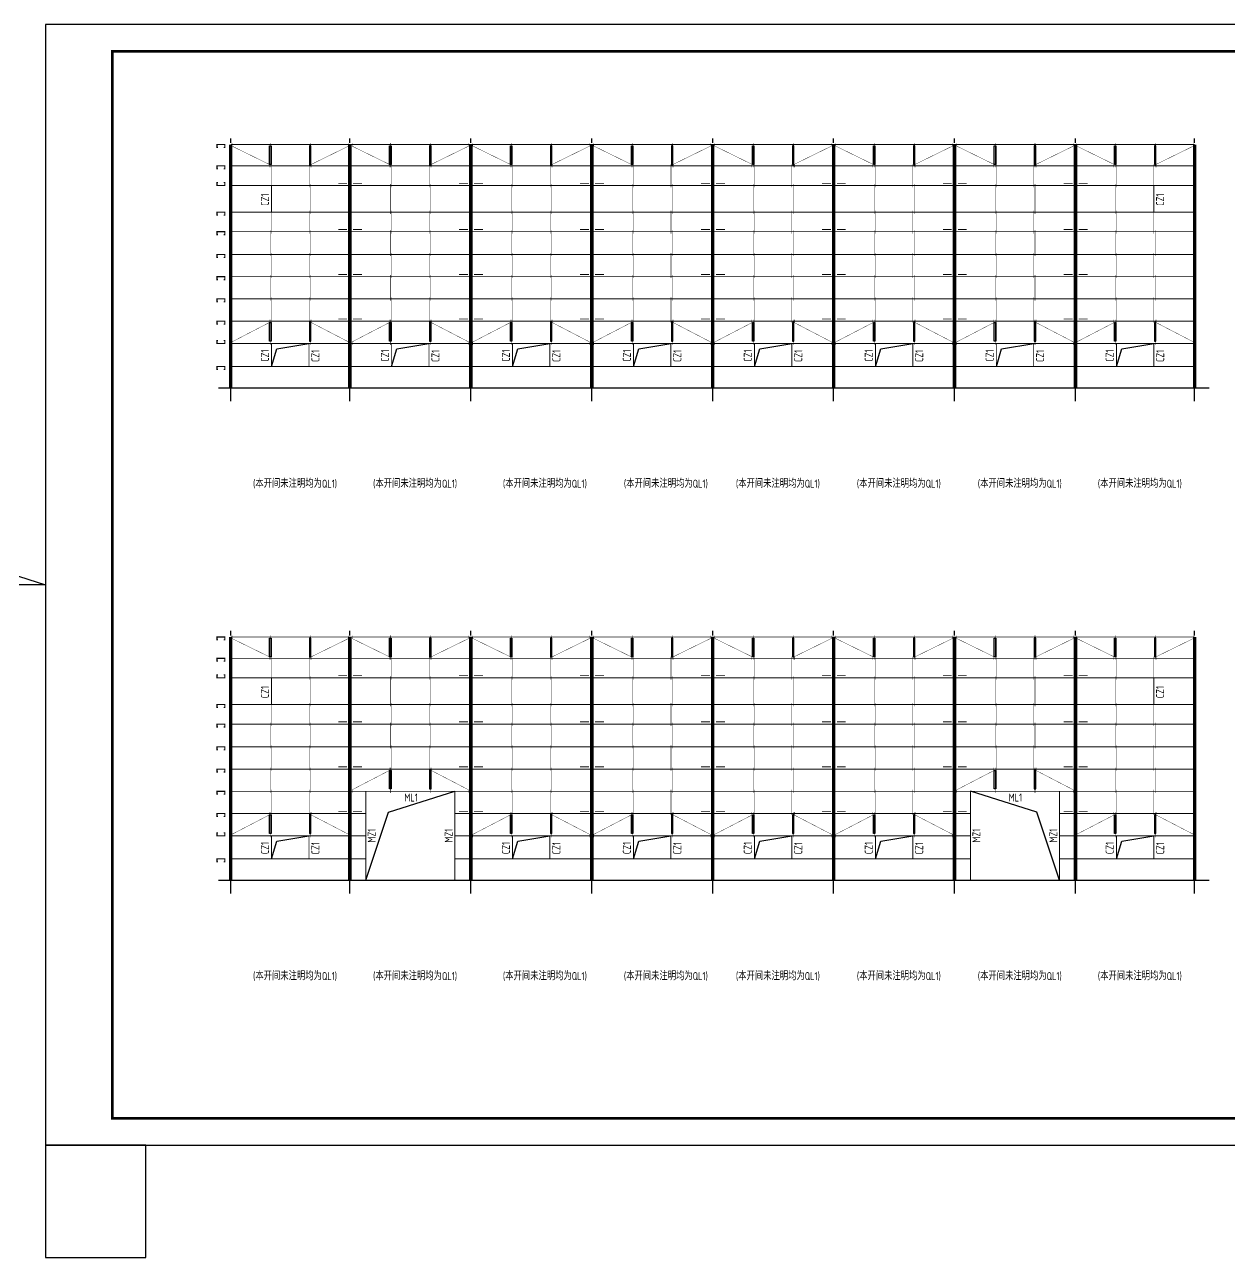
# Model space of a CAD drawing. Extents: x 9834882 to 10005569, y 1691670 to 2510806.
# Drawn here: x 9892948 to 9960684, y 1851295 to 1920607 of the extents above; entities that cross this region are included whole.
import ezdxf

# ---------------------------------------------------------------- set-up
doc = ezdxf.new("R2010")
doc.units = 0
doc.header["$LTSCALE"] = 1000
doc.header["$MEASUREMENT"] = 0
doc.linetypes.add('DOTE', pattern=[2.42, 2, -0.2, 0.02, -0.2])
doc.layers.get('0').update_dxf_attribs({"linetype": 'CONTINUOUS'})
for name, color, linetype in [('621', 2, 'CONTINUOUS'), ('DOTE', 8, 'DOTE'), ('PUB_TITLE', 4, 'CONTINUOUS'), ('WINDOW', 4, 'CONTINUOUS'), ('屋面隅撑', 6, 'CONTINUOUS'), ('柱', 2, 'CONTINUOUS'), ('标注文字', 3, 'CONTINUOUS'), ('梁', 4, 'CONTINUOUS'), ('檩条拉条', 1, 'CONTINUOUS'), ('洞口边线', 6, 'CONTINUOUS')]:
    doc.layers.add(name, color=color, linetype=linetype)
doc.styles.add('TSSD_REIN', font='atssdeng.shx', dxfattribs={"width": 0.7, "bigfont": 'atssdchn.shx'})

msp = doc.modelspace()

# ---------------------------------------------------------------- linework, layer by layer
for p, q in [((9903854.5, 1900184.7), (9959557.4, 1900184.7)), ((9903854.5, 1872498.3), (9959557.4, 1872498.3))]:
    msp.add_line(p, q)
at = {"layer": '621', "color": 6, "const_width": 61.9}
for points in [[(9903815.4, 1913699.6), (9903760.3, 1913699.6), (9903760.3, 1913864.7), (9904200.8, 1913864.7), (9904200.8, 1913699.6), (9904145.7, 1913699.6)], [(9903815.3, 1912499.6), (9903760.3, 1912499.6), (9903760.3, 1912664.8), (9904200.7, 1912664.8), (9904200.7, 1912499.6), (9904145.7, 1912499.6)], [(9903815.3, 1911729.9), (9903760.3, 1911729.9), (9903760.3, 1911564.8), (9904200.7, 1911564.8), (9904200.7, 1911729.9), (9904145.7, 1911729.9)], [(9903815.3, 1909899.6), (9903760.3, 1909899.6), (9903760.3, 1910064.8), (9904200.7, 1910064.8), (9904200.7, 1909899.6), (9904145.7, 1909899.6)], [(9903815.3, 1908799.6), (9903760.3, 1908799.6), (9903760.3, 1908964.7), (9904200.7, 1908964.7), (9904200.7, 1908799.6), (9904145.7, 1908799.6)], [(9903815.3, 1907519.6), (9903760.3, 1907519.6), (9903760.3, 1907684.8), (9904200.7, 1907684.8), (9904200.7, 1907519.6), (9904145.7, 1907519.6)], [(9903815.3, 1906269.6), (9903760.3, 1906269.6), (9903760.3, 1906434.8), (9904200.7, 1906434.8), (9904200.7, 1906269.6), (9904145.7, 1906269.6)], [(9903815.3, 1905019.6), (9903760.3, 1905019.6), (9903760.3, 1905184.8), (9904200.7, 1905184.8), (9904200.7, 1905019.6), (9904145.7, 1905019.6)], [(9903815.3, 1903769.6), (9903760.3, 1903769.6), (9903760.3, 1903934.7), (9904200.7, 1903934.7), (9904200.7, 1903769.6), (9904145.7, 1903769.6)], [(9903815.3, 1902849.9), (9903760.3, 1902849.9), (9903760.3, 1902684.7), (9904200.7, 1902684.7), (9904200.7, 1902849.9), (9904145.7, 1902849.9)], [(9903815.3, 1901219.6), (9903760.3, 1901219.6), (9903760.3, 1901384.7), (9904200.7, 1901384.7), (9904200.7, 1901219.6), (9904145.7, 1901219.6)], [(9903815.4, 1886013.1), (9903760.3, 1886013.1), (9903760.3, 1886178.3), (9904200.8, 1886178.3), (9904200.8, 1886013.1), (9904145.7, 1886013.1)], [(9903815.3, 1884813.1), (9903760.3, 1884813.1), (9903760.3, 1884978.3), (9904200.7, 1884978.3), (9904200.7, 1884813.1), (9904145.7, 1884813.1)], [(9903815.3, 1884043.4), (9903760.3, 1884043.4), (9903760.3, 1883878.3), (9904200.7, 1883878.3), (9904200.7, 1884043.4), (9904145.7, 1884043.4)], [(9903815.3, 1882213.1), (9903760.3, 1882213.1), (9903760.3, 1882378.3), (9904200.7, 1882378.3), (9904200.7, 1882213.1), (9904145.7, 1882213.1)], [(9903815.3, 1881113.1), (9903760.3, 1881113.1), (9903760.3, 1881278.3), (9904200.7, 1881278.3), (9904200.7, 1881113.1), (9904145.7, 1881113.1)], [(9903815.3, 1879833.1), (9903760.3, 1879833.1), (9903760.3, 1879998.3), (9904200.7, 1879998.3), (9904200.7, 1879833.1), (9904145.7, 1879833.1)], [(9903815.3, 1878583.1), (9903760.3, 1878583.1), (9903760.3, 1878748.3), (9904200.7, 1878748.3), (9904200.7, 1878583.1), (9904145.7, 1878583.1)], [(9903815.3, 1877333.1), (9903760.3, 1877333.1), (9903760.3, 1877498.3), (9904200.7, 1877498.3), (9904200.7, 1877333.1), (9904145.7, 1877333.1)], [(9903815.3, 1876083.1), (9903760.3, 1876083.1), (9903760.3, 1876248.3), (9904200.7, 1876248.3), (9904200.7, 1876083.1), (9904145.7, 1876083.1)], [(9903815.3, 1875163.4), (9903760.3, 1875163.4), (9903760.3, 1874998.3), (9904200.7, 1874998.3), (9904200.7, 1875163.4), (9904145.7, 1875163.4)], [(9903815.3, 1873533.1), (9903760.3, 1873533.1), (9903760.3, 1873698.3), (9904200.7, 1873698.3), (9904200.7, 1873533.1), (9904145.7, 1873533.1)]]:
    msp.add_lwpolyline(points, dxfattribs=at)
at = {"layer": 'DOTE'}
for p, q in [((9904533, 1899434.7), (9904533, 1914209)), ((9911233, 1899434.7), (9911233, 1914209)), ((9918033, 1899434.7), (9918033, 1914209)), ((9924833, 1899434.7), (9924833, 1914209)), ((9931633, 1899434.7), (9931633, 1914209)), ((9938433, 1899434.7), (9938433, 1914209)), ((9945233, 1899434.7), (9945233, 1914209)), ((9952033, 1899434.7), (9952033, 1914209)), ((9958733, 1899434.7), (9958733, 1914209)), ((9904533, 1871748.3), (9904533, 1886522.5)), ((9911233, 1871748.3), (9911233, 1886522.5)), ((9918033, 1871748.3), (9918033, 1886522.5)), ((9924833, 1871748.3), (9924833, 1886522.5)), ((9931633, 1871748.3), (9931633, 1886522.5)), ((9938433, 1871748.3), (9938433, 1886522.5)), ((9945233, 1871748.3), (9945233, 1886522.5)), ((9952033, 1871748.3), (9952033, 1886522.5)), ((9958733, 1871748.3), (9958733, 1886522.5))]:
    msp.add_line(p, q, dxfattribs=at)
at = {"layer": 'PUB_TITLE'}
msp.add_lwpolyline([(9894118.7, 1857607.2), (10005568.7, 1857607.2), (10005568.7, 1920607.2), (9894118.7, 1920607.2)], close=True, dxfattribs=at)
at = {"layer": 'PUB_TITLE', "const_width": 150}
msp.add_lwpolyline([(9897868.7, 1859107.2), (10004068.7, 1859107.2), (10004068.7, 1919107.2), (9897868.7, 1919107.2)], close=True, dxfattribs=at)
at = {"layer": 'PUB_TITLE', "color": 6}
msp.add_lwpolyline([(9885565.6, 1891839.9), (9894118.7, 1889107.2), (9834882.1, 1889107.2)], dxfattribs=at)
at = {"layer": 'PUB_TITLE', "color": 1}
msp.add_lwpolyline([(9894118.6, 1851294.8), (9899762.1, 1851294.8), (9899762.1, 1857607.2), (9894118.6, 1857607.2)], close=True, dxfattribs=at)
at = {"layer": 'WINDOW', "color": 5, "const_width": 50}
for points in [[(9906833, 1910064.7), (9906833, 1911564.7)], [(9956433, 1910064.7), (9956433, 1911564.7)], [(9906833, 1882378.3), (9906833, 1883878.3)], [(9956433, 1882378.3), (9956433, 1883878.3)], [(9911233, 1877498.3), (9918033, 1877498.2)], [(9952033, 1877498.3), (9945233, 1877498.2)]]:
    msp.add_lwpolyline(points, dxfattribs=at)
for points in [[(9906833, 1902684.7), (9908933, 1902684.7), (9908933, 1901384.7), (9906833, 1901384.7)], [(9913583, 1902684.7), (9915683, 1902684.7), (9915683, 1901384.7), (9913583, 1901384.7)], [(9920383, 1902684.7), (9922483, 1902684.7), (9922483, 1901384.7), (9920383, 1901384.7)], [(9927183, 1902684.7), (9929283, 1902684.7), (9929283, 1901384.7), (9927183, 1901384.7)], [(9933983, 1902684.7), (9936083, 1902684.7), (9936083, 1901384.7), (9933983, 1901384.7)], [(9940783, 1902684.7), (9942883, 1902684.7), (9942883, 1901384.7), (9940783, 1901384.7)], [(9947583, 1902684.7), (9949683, 1902684.7), (9949683, 1901384.7), (9947583, 1901384.7)], [(9954333, 1902684.7), (9956433, 1902684.7), (9956433, 1901384.7), (9954333, 1901384.7)], [(9912133, 1877498.3), (9917133, 1877498.3), (9917133, 1872498.3), (9912133, 1872498.3)], [(9951133, 1877498.3), (9946133, 1877498.3), (9946133, 1872498.3), (9951133, 1872498.3)], [(9906833, 1874998.3), (9908933, 1874998.3), (9908933, 1873698.3), (9906833, 1873698.3)], [(9920383, 1874998.3), (9922483, 1874998.3), (9922483, 1873698.3), (9920383, 1873698.3)], [(9927183, 1874998.3), (9929283, 1874998.3), (9929283, 1873698.3), (9927183, 1873698.3)], [(9933983, 1874998.3), (9936083, 1874998.3), (9936083, 1873698.3), (9933983, 1873698.3)], [(9940783, 1874998.3), (9942883, 1874998.3), (9942883, 1873698.3), (9940783, 1873698.3)], [(9954333, 1874998.3), (9956433, 1874998.3), (9956433, 1873698.3), (9954333, 1873698.3)]]:
    msp.add_lwpolyline(points, close=True, dxfattribs=at)
at = {"layer": '屋面隅撑', "color": 6, "const_width": 50}
for points in [[(9911076.8, 1911687.4), (9910576.8, 1911687.4)], [(9911917.5, 1911687.4), (9911417.5, 1911687.4)], [(9917876.8, 1911687.4), (9917376.8, 1911687.4)], [(9918717.5, 1911687.4), (9918217.5, 1911687.4)], [(9924676.8, 1911687.4), (9924176.8, 1911687.4)], [(9925517.5, 1911687.4), (9925017.5, 1911687.4)], [(9931476.8, 1911687.4), (9930976.8, 1911687.4)], [(9932317.5, 1911687.4), (9931817.5, 1911687.4)], [(9938276.8, 1911687.4), (9937776.8, 1911687.4)], [(9939117.5, 1911687.4), (9938617.5, 1911687.4)], [(9945076.8, 1911687.3), (9944576.8, 1911687.3)], [(9945917.5, 1911687.3), (9945417.5, 1911687.3)], [(9951876.8, 1911687.3), (9951376.8, 1911687.3)], [(9952717.5, 1911687.3), (9952217.5, 1911687.3)], [(9911076.8, 1909087.4), (9910576.8, 1909087.4)], [(9911917.5, 1909087.4), (9911417.5, 1909087.4)], [(9917876.8, 1909087.4), (9917376.8, 1909087.4)], [(9918717.5, 1909087.4), (9918217.5, 1909087.4)], [(9924676.8, 1909087.4), (9924176.8, 1909087.4)], [(9925517.5, 1909087.4), (9925017.5, 1909087.4)], [(9931476.8, 1909087.4), (9930976.8, 1909087.4)], [(9932317.5, 1909087.4), (9931817.5, 1909087.4)], [(9938276.8, 1909087.4), (9937776.8, 1909087.4)], [(9939117.5, 1909087.4), (9938617.5, 1909087.4)], [(9945076.8, 1909087.3), (9944576.8, 1909087.3)], [(9945917.5, 1909087.3), (9945417.5, 1909087.3)], [(9951876.8, 1909087.3), (9951376.8, 1909087.3)], [(9952717.5, 1909087.3), (9952217.5, 1909087.3)], [(9911076.8, 1906557.4), (9910576.8, 1906557.4)], [(9911917.5, 1906557.4), (9911417.5, 1906557.4)], [(9917876.8, 1906557.4), (9917376.8, 1906557.4)], [(9918717.5, 1906557.4), (9918217.5, 1906557.4)], [(9924676.8, 1906557.4), (9924176.8, 1906557.4)], [(9925517.5, 1906557.4), (9925017.5, 1906557.4)], [(9931476.8, 1906557.4), (9930976.8, 1906557.4)], [(9932317.5, 1906557.4), (9931817.5, 1906557.4)], [(9938276.8, 1906557.4), (9937776.8, 1906557.4)], [(9939117.5, 1906557.4), (9938617.5, 1906557.4)], [(9945076.8, 1906557.3), (9944576.8, 1906557.3)], [(9945917.5, 1906557.3), (9945417.5, 1906557.3)], [(9951876.8, 1906557.3), (9951376.8, 1906557.3)], [(9952717.5, 1906557.3), (9952217.5, 1906557.3)], [(9911076.8, 1904057.4), (9910576.8, 1904057.4)], [(9911917.5, 1904057.4), (9911417.5, 1904057.4)], [(9917876.8, 1904057.4), (9917376.8, 1904057.4)], [(9918717.5, 1904057.4), (9918217.5, 1904057.4)], [(9924676.8, 1904057.4), (9924176.8, 1904057.4)], [(9925517.5, 1904057.4), (9925017.5, 1904057.4)], [(9931476.8, 1904057.4), (9930976.8, 1904057.4)], [(9932317.5, 1904057.4), (9931817.5, 1904057.4)], [(9938276.8, 1904057.4), (9937776.8, 1904057.4)], [(9939117.5, 1904057.4), (9938617.5, 1904057.4)], [(9945076.8, 1904057.3), (9944576.8, 1904057.3)], [(9945917.5, 1904057.3), (9945417.5, 1904057.3)], [(9951876.8, 1904057.3), (9951376.8, 1904057.3)], [(9952717.5, 1904057.3), (9952217.5, 1904057.3)], [(9911076.8, 1884000.9), (9910576.8, 1884000.9)], [(9911917.5, 1884000.9), (9911417.5, 1884000.9)], [(9917876.8, 1884000.9), (9917376.8, 1884000.9)], [(9918717.5, 1884000.9), (9918217.5, 1884000.9)], [(9924676.8, 1884000.9), (9924176.8, 1884000.9)], [(9925517.5, 1884000.9), (9925017.5, 1884000.9)], [(9931476.8, 1884000.9), (9930976.8, 1884000.9)], [(9932317.5, 1884000.9), (9931817.5, 1884000.9)], [(9938276.8, 1884000.9), (9937776.8, 1884000.9)], [(9939117.5, 1884000.9), (9938617.5, 1884000.9)], [(9945076.8, 1884000.8), (9944576.8, 1884000.8)], [(9945917.5, 1884000.8), (9945417.5, 1884000.8)], [(9951876.8, 1884000.8), (9951376.8, 1884000.8)], [(9952717.5, 1884000.8), (9952217.5, 1884000.8)], [(9911076.8, 1881400.9), (9910576.8, 1881400.9)], [(9911917.5, 1881400.9), (9911417.5, 1881400.9)], [(9917876.8, 1881400.9), (9917376.8, 1881400.9)], [(9918717.5, 1881400.9), (9918217.5, 1881400.9)], [(9924676.8, 1881400.9), (9924176.8, 1881400.9)], [(9925517.5, 1881400.9), (9925017.5, 1881400.9)], [(9931476.8, 1881400.9), (9930976.8, 1881400.9)], [(9932317.5, 1881400.9), (9931817.5, 1881400.9)], [(9938276.8, 1881400.9), (9937776.8, 1881400.9)], [(9939117.5, 1881400.9), (9938617.5, 1881400.9)], [(9945076.8, 1881400.8), (9944576.8, 1881400.8)], [(9945917.5, 1881400.8), (9945417.5, 1881400.8)], [(9951876.8, 1881400.8), (9951376.8, 1881400.8)], [(9952717.5, 1881400.8), (9952217.5, 1881400.8)], [(9911076.8, 1878870.9), (9910576.8, 1878870.9)], [(9911917.5, 1878870.9), (9911417.5, 1878870.9)], [(9917876.8, 1878870.9), (9917376.8, 1878870.9)], [(9918717.5, 1878870.9), (9918217.5, 1878870.9)], [(9924676.8, 1878870.9), (9924176.8, 1878870.9)], [(9925517.5, 1878870.9), (9925017.5, 1878870.9)], [(9931476.8, 1878870.9), (9930976.8, 1878870.9)], [(9932317.5, 1878870.9), (9931817.5, 1878870.9)], [(9938276.8, 1878870.9), (9937776.8, 1878870.9)], [(9939117.5, 1878870.9), (9938617.5, 1878870.9)], [(9945076.8, 1878870.8), (9944576.8, 1878870.8)], [(9945917.5, 1878870.8), (9945417.5, 1878870.8)], [(9951876.8, 1878870.8), (9951376.8, 1878870.8)], [(9952717.5, 1878870.8), (9952217.5, 1878870.8)], [(9911076.8, 1876370.9), (9910576.8, 1876370.9)], [(9911917.5, 1876370.9), (9911417.5, 1876370.9)], [(9917876.8, 1876370.9), (9917376.8, 1876370.9)], [(9918717.5, 1876370.9), (9918217.5, 1876370.9)], [(9924676.8, 1876370.9), (9924176.8, 1876370.9)], [(9925517.5, 1876370.9), (9925017.5, 1876370.9)], [(9931476.8, 1876370.9), (9930976.8, 1876370.9)], [(9932317.5, 1876370.9), (9931817.5, 1876370.9)], [(9938276.8, 1876370.9), (9937776.8, 1876370.9)], [(9939117.5, 1876370.9), (9938617.5, 1876370.9)], [(9945076.8, 1876370.8), (9944576.8, 1876370.8)], [(9945917.5, 1876370.8), (9945417.5, 1876370.8)], [(9951876.8, 1876370.8), (9951376.8, 1876370.8)], [(9952717.5, 1876370.8), (9952217.5, 1876370.8)]]:
    msp.add_lwpolyline(points, dxfattribs=at)
at = {"layer": '柱', "color": 2, "const_width": 200}
for points in [[(9904533, 1913864.7), (9904533, 1900184.7)], [(9911233, 1913864.7), (9911233, 1900184.7)], [(9918033, 1913864.7), (9918033, 1900184.7)], [(9924833, 1913864.7), (9924833, 1900184.7)], [(9931633, 1913864.7), (9931633, 1900184.7)], [(9938433, 1913864.7), (9938433, 1900184.7)], [(9945233, 1913864.7), (9945233, 1900184.7)], [(9952033, 1913864.7), (9952033, 1900184.7)], [(9958733, 1913864.7), (9958733, 1900184.7)], [(9904533, 1886178.3), (9904533, 1872498.3)], [(9911233, 1886178.3), (9911233, 1872498.3)], [(9918033, 1886178.3), (9918033, 1872498.3)], [(9924833, 1886178.3), (9924833, 1872498.3)], [(9931633, 1886178.3), (9931633, 1872498.3)], [(9938433, 1886178.3), (9938433, 1872498.3)], [(9945233, 1886178.3), (9945233, 1872498.3)], [(9952033, 1886178.3), (9952033, 1872498.3)], [(9958733, 1886178.3), (9958733, 1872498.3)]]:
    msp.add_lwpolyline(points, dxfattribs=at)
at = {"layer": '梁', "color": 150, "const_width": 50}
for points in [[(9904533, 1913864.7), (9958733, 1913864.7)], [(9904533, 1912664.7), (9958733, 1912664.7)], [(9904533, 1911564.7), (9958733, 1911564.7)], [(9904533, 1910064.7), (9958733, 1910064.7)], [(9904533, 1908964.7), (9958733, 1908964.7)], [(9904533, 1907684.7), (9958733, 1907684.7)], [(9904533, 1906434.7), (9958733, 1906434.7)], [(9904533, 1905184.7), (9958733, 1905184.7)], [(9904533, 1903934.7), (9958733, 1903934.7)], [(9904533, 1902684.7), (9958733, 1902684.7)], [(9904533, 1901384.7), (9958733, 1901384.7)], [(9904533, 1886178.3), (9958733, 1886178.3)], [(9904533, 1884978.3), (9958733, 1884978.3)], [(9904533, 1883878.3), (9958733, 1883878.3)], [(9904533, 1882378.3), (9958733, 1882378.3)], [(9904533, 1881278.3), (9958733, 1881278.3)], [(9904533, 1879998.3), (9958733, 1879998.3)], [(9904533, 1878748.3), (9958733, 1878748.3)], [(9904533, 1877498.3), (9958733, 1877498.3)], [(9904533, 1876248.3), (9912133, 1876248.3)], [(9917133, 1876248.3), (9946133, 1876248.3)], [(9951133, 1876248.3), (9958733, 1876248.3)], [(9904533, 1874998.3), (9912133, 1874998.3)], [(9917133, 1874998.3), (9946133, 1874998.3)], [(9951133, 1874998.3), (9958733, 1874998.3)], [(9904533, 1873698.3), (9912133, 1873698.3)], [(9917133, 1873698.3), (9946133, 1873698.3)], [(9951133, 1873698.3), (9958733, 1873698.3)]]:
    msp.add_lwpolyline(points, dxfattribs=at)
at = {"layer": '檩条拉条', "color": 1, "const_width": 20}
for points in [[(9904605.9, 1913942.7), (9904605.9, 1913777.5), (9906692.1, 1912754.7), (9906692.1, 1912581.3)], [(9906759.3, 1913951.3), (9906759.3, 1912585.8)], [(9909006.7, 1913951.3), (9909006.7, 1912585.8)], [(9911160.1, 1913942.7), (9911160.1, 1913777.5), (9909073.9, 1912754.7), (9909073.9, 1912581.3)], [(9911355.9, 1913942.7), (9911355.9, 1913777.5), (9913442.1, 1912754.7), (9913442.1, 1912581.3)], [(9913509.3, 1913951.3), (9913509.3, 1912585.8)], [(9915756.7, 1913951.3), (9915756.7, 1912585.8)], [(9917910.1, 1913942.7), (9917910.1, 1913777.5), (9915823.9, 1912754.7), (9915823.9, 1912581.3)], [(9918155.9, 1913942.7), (9918155.9, 1913777.5), (9920242.1, 1912754.7), (9920242.1, 1912581.3)], [(9920309.3, 1913951.3), (9920309.3, 1912585.8)], [(9922556.7, 1913951.3), (9922556.7, 1912585.8)], [(9924710.1, 1913942.7), (9924710.1, 1913777.5), (9922623.9, 1912754.7), (9922623.9, 1912581.3)], [(9924955.9, 1913942.7), (9924955.9, 1913777.5), (9927042.1, 1912754.7), (9927042.1, 1912581.3)], [(9927109.3, 1913951.3), (9927109.3, 1912585.8)], [(9929356.7, 1913951.3), (9929356.7, 1912585.8)], [(9931510.1, 1913942.7), (9931510.1, 1913777.5), (9929423.9, 1912754.7), (9929423.9, 1912581.3)], [(9931755.9, 1913942.7), (9931755.9, 1913777.5), (9933842.1, 1912754.7), (9933842.1, 1912581.3)], [(9933909.3, 1913951.3), (9933909.3, 1912585.8)], [(9936156.7, 1913951.3), (9936156.7, 1912585.8)], [(9938310.1, 1913942.7), (9938310.1, 1913777.5), (9936223.9, 1912754.7), (9936223.9, 1912581.3)], [(9938555.9, 1913942.7), (9938555.9, 1913777.5), (9940642.1, 1912754.7), (9940642.1, 1912581.3)], [(9940709.3, 1913951.3), (9940709.3, 1912585.8)], [(9942956.7, 1913951.3), (9942956.7, 1912585.8)], [(9945110.1, 1913942.7), (9945110.1, 1913777.5), (9943023.9, 1912754.7), (9943023.9, 1912581.3)], [(9945355.9, 1913942.7), (9945355.9, 1913777.5), (9947442.1, 1912754.7), (9947442.1, 1912581.3)], [(9947509.3, 1913951.3), (9947509.3, 1912585.8)], [(9949756.7, 1913951.3), (9949756.7, 1912585.8)], [(9951910.1, 1913942.7), (9951910.1, 1913777.5), (9949823.9, 1912754.7), (9949823.9, 1912581.3)], [(9952105.9, 1913942.7), (9952105.9, 1913777.5), (9954192.1, 1912754.7), (9954192.1, 1912581.3)], [(9954259.3, 1913951.3), (9954259.3, 1912585.8)], [(9956506.7, 1913951.3), (9956506.7, 1912585.8)], [(9958660.1, 1913942.7), (9958660.1, 1913777.5), (9956573.9, 1912754.7), (9956573.9, 1912581.3)], [(9906826.5, 1912754.6), (9906826.5, 1911456.2)], [(9908939.5, 1912754.6), (9908939.5, 1911456.2)], [(9913576.5, 1912754.6), (9913576.5, 1911456.2)], [(9915689.5, 1912754.6), (9915689.5, 1911456.2)], [(9920376.5, 1912754.6), (9920376.5, 1911456.2)], [(9922489.5, 1912754.6), (9922489.5, 1911456.2)], [(9927176.5, 1912754.6), (9927176.5, 1911456.2)], [(9929289.5, 1912754.6), (9929289.5, 1911456.2)], [(9933976.5, 1912754.6), (9933976.5, 1911456.2)], [(9936089.5, 1912754.6), (9936089.5, 1911456.2)], [(9940776.5, 1912754.6), (9940776.5, 1911456.2)], [(9942889.5, 1912754.6), (9942889.5, 1911456.2)], [(9947576.5, 1912754.6), (9947576.5, 1911456.2)], [(9949689.5, 1912754.6), (9949689.5, 1911456.2)], [(9954326.5, 1912754.6), (9954326.5, 1911456.2)], [(9956439.5, 1912754.6), (9956439.5, 1911456.2)], [(9909006.7, 1911651.3), (9909006.7, 1909963.2)], [(9913509.3, 1911651.3), (9913509.3, 1909963.2)], [(9915756.7, 1911651.3), (9915756.7, 1909963.2)], [(9920309.3, 1911651.3), (9920309.3, 1909963.2)], [(9922556.7, 1911651.3), (9922556.7, 1909963.2)], [(9927109.3, 1911651.3), (9927109.3, 1909963.2)], [(9929356.7, 1911651.3), (9929356.7, 1909963.2)], [(9933909.3, 1911651.3), (9933909.3, 1909963.2)], [(9936156.7, 1911651.3), (9936156.7, 1909963.2)], [(9940709.3, 1911651.3), (9940709.3, 1909963.2)], [(9942956.7, 1911651.3), (9942956.7, 1909963.2)], [(9947509.3, 1911651.3), (9947509.3, 1909963.2)], [(9949756.7, 1911651.3), (9949756.7, 1909963.2)], [(9954259.3, 1911651.3), (9954259.3, 1909963.2)], [(9906826.5, 1910154.6), (9906826.5, 1908856.2)], [(9908939.5, 1910154.6), (9908939.5, 1908856.2)], [(9913576.5, 1910154.6), (9913576.5, 1908856.2)], [(9915689.5, 1910154.6), (9915689.5, 1908856.2)], [(9920376.5, 1910154.6), (9920376.5, 1908856.2)], [(9922489.5, 1910154.6), (9922489.5, 1908856.2)], [(9927176.5, 1910154.6), (9927176.5, 1908856.2)], [(9929289.5, 1910154.6), (9929289.5, 1908856.2)], [(9933976.5, 1910154.6), (9933976.5, 1908856.2)], [(9936089.5, 1910154.6), (9936089.5, 1908856.2)], [(9940776.5, 1910154.6), (9940776.5, 1908856.2)], [(9942889.5, 1910154.6), (9942889.5, 1908856.2)], [(9947576.5, 1910154.6), (9947576.5, 1908856.2)], [(9949689.5, 1910154.6), (9949689.5, 1908856.2)], [(9954326.5, 1910154.6), (9954326.5, 1908856.2)], [(9956439.5, 1910154.6), (9956439.5, 1908856.2)], [(9906759.3, 1909051.3), (9906759.3, 1907598)], [(9909006.7, 1909051.3), (9909006.7, 1907598)], [(9913509.3, 1909051.3), (9913509.3, 1907598)], [(9915756.7, 1909051.3), (9915756.7, 1907598)], [(9920309.3, 1909051.3), (9920309.3, 1907598)], [(9922556.7, 1909051.3), (9922556.7, 1907598)], [(9927109.3, 1909051.3), (9927109.3, 1907598)], [(9929356.7, 1909051.3), (9929356.7, 1907598)], [(9933909.3, 1909051.3), (9933909.3, 1907598)], [(9936156.7, 1909051.3), (9936156.7, 1907598)], [(9940709.3, 1909051.3), (9940709.3, 1907598)], [(9942956.7, 1909051.3), (9942956.7, 1907598)], [(9947509.3, 1909051.3), (9947509.3, 1907598)], [(9949756.7, 1909051.3), (9949756.7, 1907598)], [(9954259.3, 1909051.3), (9954259.3, 1907598)], [(9956506.7, 1909051.3), (9956506.7, 1907598)], [(9906826.5, 1907774.6), (9906826.5, 1906355.3)], [(9908939.5, 1907774.6), (9908939.5, 1906355.3)], [(9913576.5, 1907774.6), (9913576.5, 1906355.3)], [(9915689.5, 1907774.6), (9915689.5, 1906355.3)], [(9920376.5, 1907774.6), (9920376.5, 1906355.3)], [(9922489.5, 1907774.6), (9922489.5, 1906355.3)], [(9927176.5, 1907774.6), (9927176.5, 1906355.3)], [(9929289.5, 1907774.6), (9929289.5, 1906355.3)], [(9933976.5, 1907774.6), (9933976.5, 1906355.3)], [(9936089.5, 1907774.6), (9936089.5, 1906355.3)], [(9940776.5, 1907774.6), (9940776.5, 1906355.3)], [(9942889.5, 1907774.6), (9942889.5, 1906355.3)], [(9947576.5, 1907774.6), (9947576.5, 1906355.3)], [(9949689.5, 1907774.6), (9949689.5, 1906355.3)], [(9954326.5, 1907774.6), (9954326.5, 1906355.3)], [(9956439.5, 1907774.6), (9956439.5, 1906355.3)], [(9906759.3, 1906521.3), (9906759.3, 1905093.5)], [(9909006.7, 1906521.3), (9909006.7, 1905093.5)], [(9913509.3, 1906521.3), (9913509.3, 1905093.5)], [(9915756.7, 1906521.3), (9915756.7, 1905093.5)], [(9920309.3, 1906521.3), (9920309.3, 1905093.5)], [(9922556.7, 1906521.3), (9922556.7, 1905093.5)], [(9927109.3, 1906521.3), (9927109.3, 1905093.5)], [(9929356.7, 1906521.3), (9929356.7, 1905093.5)], [(9933909.3, 1906521.3), (9933909.3, 1905093.5)], [(9936156.7, 1906521.3), (9936156.7, 1905093.5)], [(9940709.3, 1906521.3), (9940709.3, 1905093.5)], [(9942956.7, 1906521.3), (9942956.7, 1905093.5)], [(9947509.3, 1906521.3), (9947509.3, 1905093.5)], [(9949756.7, 1906521.3), (9949756.7, 1905093.5)], [(9954259.3, 1906521.3), (9954259.3, 1905093.5)], [(9956506.7, 1906521.3), (9956506.7, 1905093.5)], [(9906826.5, 1905270.1), (9906826.5, 1903850.8)], [(9908939.5, 1905270.1), (9908939.5, 1903850.8)], [(9913576.5, 1905270.1), (9913576.5, 1903850.8)], [(9915689.5, 1905270.1), (9915689.5, 1903850.8)], [(9920376.5, 1905270.1), (9920376.5, 1903850.8)], [(9922489.5, 1905270.1), (9922489.5, 1903850.8)], [(9927176.5, 1905270.1), (9927176.5, 1903850.8)], [(9929289.5, 1905270.1), (9929289.5, 1903850.8)], [(9933976.5, 1905270.1), (9933976.5, 1903850.8)], [(9936089.5, 1905270.1), (9936089.5, 1903850.8)], [(9940776.5, 1905270.1), (9940776.5, 1903850.8)], [(9942889.5, 1905270.1), (9942889.5, 1903850.8)], [(9947576.5, 1905270.1), (9947576.5, 1903850.8)], [(9949689.5, 1905270.1), (9949689.5, 1903850.8)], [(9954326.5, 1905270.1), (9954326.5, 1903850.8)], [(9956439.5, 1905270.1), (9956439.5, 1903850.8)], [(9904605.9, 1902603.5), (9904605.9, 1902768.7), (9906692.1, 1903851.1), (9906692.1, 1904024.5)], [(9906759.3, 1904021.3), (9906759.3, 1902593.5)], [(9909006.7, 1904021.3), (9909006.7, 1902593.5)], [(9911160.1, 1902603.5), (9911160.1, 1902768.7), (9909073.9, 1903851.1), (9909073.9, 1904024.5)], [(9911355.9, 1902603.5), (9911355.9, 1902768.7), (9913442.1, 1903851.1), (9913442.1, 1904024.5)], [(9913509.3, 1904021.3), (9913509.3, 1902593.5)], [(9915756.7, 1904021.3), (9915756.7, 1902593.5)], [(9917910.1, 1902603.5), (9917910.1, 1902768.7), (9915823.9, 1903851.1), (9915823.9, 1904024.5)], [(9918155.9, 1902603.5), (9918155.9, 1902768.7), (9920242.1, 1903851.1), (9920242.1, 1904024.5)], [(9920309.3, 1904021.3), (9920309.3, 1902593.5)], [(9922556.7, 1904021.3), (9922556.7, 1902593.5)], [(9924710.1, 1902603.5), (9924710.1, 1902768.7), (9922623.9, 1903851.1), (9922623.9, 1904024.5)], [(9924955.9, 1902603.5), (9924955.9, 1902768.7), (9927042.1, 1903851.1), (9927042.1, 1904024.5)], [(9927109.3, 1904021.3), (9927109.3, 1902593.5)], [(9929356.7, 1904021.3), (9929356.7, 1902593.5)], [(9931510.1, 1902603.5), (9931510.1, 1902768.7), (9929423.9, 1903851.1), (9929423.9, 1904024.5)], [(9931755.9, 1902603.5), (9931755.9, 1902768.7), (9933842.1, 1903851.1), (9933842.1, 1904024.5)], [(9933909.3, 1904021.3), (9933909.3, 1902593.5)], [(9936156.7, 1904021.3), (9936156.7, 1902593.5)], [(9938310.1, 1902603.5), (9938310.1, 1902768.7), (9936223.9, 1903851.1), (9936223.9, 1904024.5)], [(9938555.9, 1902603.5), (9938555.9, 1902768.7), (9940642.1, 1903851.1), (9940642.1, 1904024.5)], [(9940709.3, 1904021.3), (9940709.3, 1902593.5)], [(9942956.7, 1904021.3), (9942956.7, 1902593.5)], [(9945110.1, 1902603.5), (9945110.1, 1902768.7), (9943023.9, 1903851.1), (9943023.9, 1904024.5)], [(9945355.9, 1902603.5), (9945355.9, 1902768.7), (9947442.1, 1903851.1), (9947442.1, 1904024.5)], [(9947509.3, 1904021.3), (9947509.3, 1902593.5)], [(9949756.7, 1904021.3), (9949756.7, 1902593.5)], [(9951910.1, 1902603.5), (9951910.1, 1902768.7), (9949823.9, 1903851.1), (9949823.9, 1904024.5)], [(9952105.9, 1902603.5), (9952105.9, 1902768.7), (9954192.1, 1903851.1), (9954192.1, 1904024.5)], [(9954259.3, 1904021.3), (9954259.3, 1902593.5)], [(9956506.7, 1904021.3), (9956506.7, 1902593.5)], [(9958660.1, 1902603.5), (9958660.1, 1902768.7), (9956573.9, 1903851.1), (9956573.9, 1904024.5)], [(9904605.9, 1886256.2), (9904605.9, 1886091.1), (9906692.1, 1885068.2), (9906692.1, 1884894.8)], [(9906759.3, 1886264.8), (9906759.3, 1884899.3)], [(9909006.7, 1886264.8), (9909006.7, 1884899.3)], [(9911160.1, 1886256.2), (9911160.1, 1886091.1), (9909073.9, 1885068.2), (9909073.9, 1884894.8)], [(9911355.9, 1886256.2), (9911355.9, 1886091.1), (9913442.1, 1885068.2), (9913442.1, 1884894.8)], [(9913509.3, 1886264.8), (9913509.3, 1884899.3)], [(9915756.7, 1886264.8), (9915756.7, 1884899.3)], [(9917910.1, 1886256.2), (9917910.1, 1886091.1), (9915823.9, 1885068.2), (9915823.9, 1884894.8)], [(9918155.9, 1886256.2), (9918155.9, 1886091.1), (9920242.1, 1885068.2), (9920242.1, 1884894.8)], [(9920309.3, 1886264.8), (9920309.3, 1884899.3)], [(9922556.7, 1886264.8), (9922556.7, 1884899.3)], [(9924710.1, 1886256.2), (9924710.1, 1886091.1), (9922623.9, 1885068.2), (9922623.9, 1884894.8)], [(9924955.9, 1886256.2), (9924955.9, 1886091.1), (9927042.1, 1885068.2), (9927042.1, 1884894.8)], [(9927109.3, 1886264.8), (9927109.3, 1884899.3)], [(9929356.7, 1886264.8), (9929356.7, 1884899.3)], [(9931510.1, 1886256.2), (9931510.1, 1886091.1), (9929423.9, 1885068.2), (9929423.9, 1884894.8)], [(9931755.9, 1886256.2), (9931755.9, 1886091.1), (9933842.1, 1885068.2), (9933842.1, 1884894.8)], [(9933909.3, 1886264.8), (9933909.3, 1884899.3)], [(9936156.7, 1886264.8), (9936156.7, 1884899.3)], [(9938310.1, 1886256.2), (9938310.1, 1886091.1), (9936223.9, 1885068.2), (9936223.9, 1884894.8)], [(9938555.9, 1886256.2), (9938555.9, 1886091.1), (9940642.1, 1885068.2), (9940642.1, 1884894.8)], [(9940709.3, 1886264.8), (9940709.3, 1884899.3)], [(9942956.7, 1886264.8), (9942956.7, 1884899.3)], [(9945110.1, 1886256.2), (9945110.1, 1886091.1), (9943023.9, 1885068.2), (9943023.9, 1884894.8)], [(9945355.9, 1886256.2), (9945355.9, 1886091.1), (9947442.1, 1885068.2), (9947442.1, 1884894.8)], [(9947509.3, 1886264.8), (9947509.3, 1884899.3)], [(9949756.7, 1886264.8), (9949756.7, 1884899.3)], [(9951910.1, 1886256.2), (9951910.1, 1886091.1), (9949823.9, 1885068.2), (9949823.9, 1884894.8)], [(9952105.9, 1886256.2), (9952105.9, 1886091.1), (9954192.1, 1885068.2), (9954192.1, 1884894.8)], [(9954259.3, 1886264.8), (9954259.3, 1884899.3)], [(9956506.7, 1886264.8), (9956506.7, 1884899.3)], [(9958660.1, 1886256.2), (9958660.1, 1886091.1), (9956573.9, 1885068.2), (9956573.9, 1884894.8)], [(9906826.5, 1885068.1), (9906826.5, 1883769.7)], [(9908939.5, 1885068.1), (9908939.5, 1883769.7)], [(9913576.5, 1885068.1), (9913576.5, 1883769.7)], [(9915689.5, 1885068.1), (9915689.5, 1883769.7)], [(9920376.5, 1885068.1), (9920376.5, 1883769.7)], [(9922489.5, 1885068.1), (9922489.5, 1883769.7)], [(9927176.5, 1885068.1), (9927176.5, 1883769.7)], [(9929289.5, 1885068.1), (9929289.5, 1883769.7)], [(9933976.5, 1885068.1), (9933976.5, 1883769.7)], [(9936089.5, 1885068.1), (9936089.5, 1883769.7)], [(9940776.5, 1885068.1), (9940776.5, 1883769.7)], [(9942889.5, 1885068.1), (9942889.5, 1883769.7)], [(9947576.5, 1885068.1), (9947576.5, 1883769.7)], [(9949689.5, 1885068.1), (9949689.5, 1883769.7)], [(9954326.5, 1885068.1), (9954326.5, 1883769.7)], [(9956439.5, 1885068.1), (9956439.5, 1883769.7)], [(9909006.7, 1883964.8), (9909006.7, 1882276.7)], [(9913509.3, 1883964.8), (9913509.3, 1882276.7)], [(9915756.7, 1883964.8), (9915756.7, 1882276.7)], [(9920309.3, 1883964.8), (9920309.3, 1882276.7)], [(9922556.7, 1883964.8), (9922556.7, 1882276.7)], [(9927109.3, 1883964.8), (9927109.3, 1882276.7)], [(9929356.7, 1883964.8), (9929356.7, 1882276.7)], [(9933909.3, 1883964.8), (9933909.3, 1882276.7)], [(9936156.7, 1883964.8), (9936156.7, 1882276.7)], [(9940709.3, 1883964.8), (9940709.3, 1882276.7)], [(9942956.7, 1883964.8), (9942956.7, 1882276.7)], [(9947509.3, 1883964.8), (9947509.3, 1882276.7)], [(9949756.7, 1883964.8), (9949756.7, 1882276.7)], [(9954259.3, 1883964.8), (9954259.3, 1882276.7)], [(9906826.5, 1882468.1), (9906826.5, 1881169.7)], [(9908939.5, 1882468.1), (9908939.5, 1881169.7)], [(9913576.5, 1882468.1), (9913576.5, 1881169.7)], [(9915689.5, 1882468.1), (9915689.5, 1881169.7)], [(9920376.5, 1882468.1), (9920376.5, 1881169.7)], [(9922489.5, 1882468.1), (9922489.5, 1881169.7)], [(9927176.5, 1882468.1), (9927176.5, 1881169.7)], [(9929289.5, 1882468.1), (9929289.5, 1881169.7)], [(9933976.5, 1882468.1), (9933976.5, 1881169.7)], [(9936089.5, 1882468.1), (9936089.5, 1881169.7)], [(9940776.5, 1882468.1), (9940776.5, 1881169.7)], [(9942889.5, 1882468.1), (9942889.5, 1881169.7)], [(9947576.5, 1882468.1), (9947576.5, 1881169.7)], [(9949689.5, 1882468.1), (9949689.5, 1881169.7)], [(9954326.5, 1882468.1), (9954326.5, 1881169.7)], [(9956439.5, 1882468.1), (9956439.5, 1881169.7)], [(9906759.3, 1881364.8), (9906759.3, 1879911.6)], [(9909006.7, 1881364.8), (9909006.7, 1879911.6)], [(9913509.3, 1881364.8), (9913509.3, 1879911.6)], [(9915756.7, 1881364.8), (9915756.7, 1879911.6)], [(9920309.3, 1881364.8), (9920309.3, 1879911.6)], [(9922556.7, 1881364.8), (9922556.7, 1879911.6)], [(9927109.3, 1881364.8), (9927109.3, 1879911.6)], [(9929356.7, 1881364.8), (9929356.7, 1879911.6)], [(9933909.3, 1881364.8), (9933909.3, 1879911.6)], [(9936156.7, 1881364.8), (9936156.7, 1879911.6)], [(9940709.3, 1881364.8), (9940709.3, 1879911.6)], [(9942956.7, 1881364.8), (9942956.7, 1879911.6)], [(9947509.3, 1881364.8), (9947509.3, 1879911.6)], [(9949756.7, 1881364.8), (9949756.7, 1879911.6)], [(9954259.3, 1881364.8), (9954259.3, 1879911.6)], [(9956506.7, 1881364.8), (9956506.7, 1879911.6)], [(9906826.5, 1880088.1), (9906826.5, 1878668.8)], [(9908939.5, 1880088.1), (9908939.5, 1878668.8)], [(9913576.5, 1880088.1), (9913576.5, 1878668.8)], [(9915689.5, 1880088.1), (9915689.5, 1878668.8)], [(9920376.5, 1880088.1), (9920376.5, 1878668.8)], [(9922489.5, 1880088.1), (9922489.5, 1878668.8)], [(9927176.5, 1880088.1), (9927176.5, 1878668.8)], [(9929289.5, 1880088.1), (9929289.5, 1878668.8)], [(9933976.5, 1880088.1), (9933976.5, 1878668.8)], [(9936089.5, 1880088.1), (9936089.5, 1878668.8)], [(9940776.5, 1880088.1), (9940776.5, 1878668.8)], [(9942889.5, 1880088.1), (9942889.5, 1878668.8)], [(9947576.5, 1880088.1), (9947576.5, 1878668.8)], [(9949689.5, 1880088.1), (9949689.5, 1878668.8)], [(9954326.5, 1880088.1), (9954326.5, 1878668.8)], [(9956439.5, 1880088.1), (9956439.5, 1878668.8)], [(9906759.3, 1878834.8), (9906759.3, 1877407)], [(9909006.7, 1878834.8), (9909006.7, 1877407)], [(9911355.9, 1877417.1), (9911355.9, 1877582.2), (9913442.1, 1878664.7), (9913442.1, 1878838)], [(9913509.3, 1878834.8), (9913509.3, 1877407)], [(9915756.7, 1878834.8), (9915756.7, 1877407)], [(9917910.1, 1877417.1), (9917910.1, 1877582.2), (9915823.9, 1878664.7), (9915823.9, 1878838)], [(9920309.3, 1878834.8), (9920309.3, 1877407)], [(9922556.7, 1878834.8), (9922556.7, 1877407)], [(9927109.3, 1878834.8), (9927109.3, 1877407)], [(9929356.7, 1878834.8), (9929356.7, 1877407)], [(9933909.3, 1878834.8), (9933909.3, 1877407)], [(9936156.7, 1878834.8), (9936156.7, 1877407)], [(9940709.3, 1878834.8), (9940709.3, 1877407)], [(9942956.7, 1878834.8), (9942956.7, 1877407)], [(9945355.9, 1877417.1), (9945355.9, 1877582.2), (9947442.1, 1878664.7), (9947442.1, 1878838)], [(9947509.3, 1878834.8), (9947509.3, 1877407)], [(9949756.7, 1878834.8), (9949756.7, 1877407)], [(9951910.1, 1877417.1), (9951910.1, 1877582.2), (9949823.9, 1878664.7), (9949823.9, 1878838)], [(9954259.3, 1878834.8), (9954259.3, 1877407)], [(9956506.7, 1878834.8), (9956506.7, 1877407)], [(9906826.5, 1877583.6), (9906826.5, 1876164.3)], [(9908939.5, 1877583.6), (9908939.5, 1876164.3)], [(9920376.5, 1877583.6), (9920376.5, 1876164.3)], [(9922489.5, 1877583.6), (9922489.5, 1876164.3)], [(9927176.5, 1877583.6), (9927176.5, 1876164.3)], [(9929289.5, 1877583.6), (9929289.5, 1876164.3)], [(9933976.5, 1877583.6), (9933976.5, 1876164.3)], [(9936089.5, 1877583.6), (9936089.5, 1876164.3)], [(9940776.5, 1877583.6), (9940776.5, 1876164.3)], [(9942889.5, 1877583.6), (9942889.5, 1876164.3)], [(9954326.5, 1877583.6), (9954326.5, 1876164.3)], [(9956439.5, 1877583.6), (9956439.5, 1876164.3)], [(9904605.9, 1874917.1), (9904605.9, 1875082.2), (9906692.1, 1876164.7), (9906692.1, 1876338)], [(9906759.3, 1876334.8), (9906759.3, 1874907)], [(9909006.7, 1876334.8), (9909006.7, 1874907)], [(9911160.1, 1874917.1), (9911160.1, 1875082.2), (9909073.9, 1876164.7), (9909073.9, 1876338)], [(9918155.9, 1874917.1), (9918155.9, 1875082.2), (9920242.1, 1876164.7), (9920242.1, 1876338)], [(9920309.3, 1876334.8), (9920309.3, 1874907)], [(9922556.7, 1876334.8), (9922556.7, 1874907)], [(9924710.1, 1874917.1), (9924710.1, 1875082.2), (9922623.9, 1876164.7), (9922623.9, 1876338)], [(9924955.9, 1874917.1), (9924955.9, 1875082.2), (9927042.1, 1876164.7), (9927042.1, 1876338)], [(9927109.3, 1876334.8), (9927109.3, 1874907)], [(9929356.7, 1876334.8), (9929356.7, 1874907)], [(9931510.1, 1874917.1), (9931510.1, 1875082.2), (9929423.9, 1876164.7), (9929423.9, 1876338)], [(9931755.9, 1874917.1), (9931755.9, 1875082.2), (9933842.1, 1876164.7), (9933842.1, 1876338)], [(9933909.3, 1876334.8), (9933909.3, 1874907)], [(9936156.7, 1876334.8), (9936156.7, 1874907)], [(9938310.1, 1874917.1), (9938310.1, 1875082.2), (9936223.9, 1876164.7), (9936223.9, 1876338)], [(9938555.9, 1874917.1), (9938555.9, 1875082.2), (9940642.1, 1876164.7), (9940642.1, 1876338)], [(9940709.3, 1876334.8), (9940709.3, 1874907)], [(9942956.7, 1876334.8), (9942956.7, 1874907)], [(9945110.1, 1874917.1), (9945110.1, 1875082.2), (9943023.9, 1876164.7), (9943023.9, 1876338)], [(9952105.9, 1874917.1), (9952105.9, 1875082.2), (9954192.1, 1876164.7), (9954192.1, 1876338)], [(9954259.3, 1876334.8), (9954259.3, 1874907)], [(9956506.7, 1876334.8), (9956506.7, 1874907)], [(9958660.1, 1874917.1), (9958660.1, 1875082.2), (9956573.9, 1876164.7), (9956573.9, 1876338)]]:
    msp.add_lwpolyline(points, dxfattribs=at)
at = {"layer": '檩条拉条', "color": 3}
for points in [[(9906719.3, 1913788.2), (9906799.3, 1913788.2), (9906799.3, 1912749.3), (9906719.3, 1912749.3)], [(9909046.7, 1913788.2), (9908966.7, 1913788.2), (9908966.7, 1912749.3), (9909046.7, 1912749.3)], [(9913469.3, 1913788.2), (9913549.3, 1913788.2), (9913549.3, 1912749.3), (9913469.3, 1912749.3)], [(9915796.7, 1913788.2), (9915716.7, 1913788.2), (9915716.7, 1912749.3), (9915796.7, 1912749.3)], [(9920269.3, 1913788.2), (9920349.3, 1913788.2), (9920349.3, 1912749.3), (9920269.3, 1912749.3)], [(9922596.7, 1913788.2), (9922516.7, 1913788.2), (9922516.7, 1912749.3), (9922596.7, 1912749.3)], [(9927069.3, 1913788.2), (9927149.3, 1913788.2), (9927149.3, 1912749.3), (9927069.3, 1912749.3)], [(9929396.7, 1913788.2), (9929316.7, 1913788.2), (9929316.7, 1912749.3), (9929396.7, 1912749.3)], [(9933869.3, 1913788.2), (9933949.3, 1913788.2), (9933949.3, 1912749.3), (9933869.3, 1912749.3)], [(9936196.7, 1913788.2), (9936116.7, 1913788.2), (9936116.7, 1912749.3), (9936196.7, 1912749.3)], [(9940669.3, 1913788.2), (9940749.3, 1913788.2), (9940749.3, 1912749.3), (9940669.3, 1912749.3)], [(9942996.7, 1913788.2), (9942916.7, 1913788.2), (9942916.7, 1912749.3), (9942996.7, 1912749.3)], [(9947469.3, 1913788.2), (9947549.3, 1913788.2), (9947549.3, 1912749.3), (9947469.3, 1912749.3)], [(9949796.7, 1913788.2), (9949716.7, 1913788.2), (9949716.7, 1912749.3), (9949796.7, 1912749.3)], [(9954219.3, 1913788.2), (9954299.3, 1913788.2), (9954299.3, 1912749.3), (9954219.3, 1912749.3)], [(9956546.7, 1913788.2), (9956466.7, 1913788.2), (9956466.7, 1912749.3), (9956546.7, 1912749.3)], [(9906719.3, 1903858.2), (9906799.3, 1903858.2), (9906799.3, 1902819.3), (9906719.3, 1902819.3)], [(9909046.7, 1903858.2), (9908966.7, 1903858.2), (9908966.7, 1902819.3), (9909046.7, 1902819.3)], [(9913469.3, 1903858.2), (9913549.3, 1903858.2), (9913549.3, 1902819.3), (9913469.3, 1902819.3)], [(9915796.7, 1903858.2), (9915716.7, 1903858.2), (9915716.7, 1902819.3), (9915796.7, 1902819.3)], [(9920269.3, 1903858.2), (9920349.3, 1903858.2), (9920349.3, 1902819.3), (9920269.3, 1902819.3)], [(9922596.7, 1903858.2), (9922516.7, 1903858.2), (9922516.7, 1902819.3), (9922596.7, 1902819.3)], [(9927069.3, 1903858.2), (9927149.3, 1903858.2), (9927149.3, 1902819.3), (9927069.3, 1902819.3)], [(9929396.7, 1903858.2), (9929316.7, 1903858.2), (9929316.7, 1902819.3), (9929396.7, 1902819.3)], [(9933869.3, 1903858.2), (9933949.3, 1903858.2), (9933949.3, 1902819.3), (9933869.3, 1902819.3)], [(9936196.7, 1903858.2), (9936116.7, 1903858.2), (9936116.7, 1902819.3), (9936196.7, 1902819.3)], [(9940669.3, 1903858.2), (9940749.3, 1903858.2), (9940749.3, 1902819.3), (9940669.3, 1902819.3)], [(9942996.7, 1903858.2), (9942916.7, 1903858.2), (9942916.7, 1902819.3), (9942996.7, 1902819.3)], [(9947469.3, 1903858.2), (9947549.3, 1903858.2), (9947549.3, 1902819.3), (9947469.3, 1902819.3)], [(9949796.7, 1903858.2), (9949716.7, 1903858.2), (9949716.7, 1902819.3), (9949796.7, 1902819.3)], [(9954219.3, 1903858.2), (9954299.3, 1903858.2), (9954299.3, 1902819.3), (9954219.3, 1902819.3)], [(9956546.7, 1903858.2), (9956466.7, 1903858.2), (9956466.7, 1902819.3), (9956546.7, 1902819.3)], [(9906719.3, 1886101.7), (9906799.3, 1886101.7), (9906799.3, 1885062.9), (9906719.3, 1885062.9)], [(9909046.7, 1886101.7), (9908966.7, 1886101.7), (9908966.7, 1885062.9), (9909046.7, 1885062.9)], [(9913469.3, 1886101.7), (9913549.3, 1886101.7), (9913549.3, 1885062.9), (9913469.3, 1885062.9)], [(9915796.7, 1886101.7), (9915716.7, 1886101.7), (9915716.7, 1885062.9), (9915796.7, 1885062.9)], [(9920269.3, 1886101.7), (9920349.3, 1886101.7), (9920349.3, 1885062.9), (9920269.3, 1885062.9)], [(9922596.7, 1886101.7), (9922516.7, 1886101.7), (9922516.7, 1885062.9), (9922596.7, 1885062.9)], [(9927069.3, 1886101.7), (9927149.3, 1886101.7), (9927149.3, 1885062.9), (9927069.3, 1885062.9)], [(9929396.7, 1886101.7), (9929316.7, 1886101.7), (9929316.7, 1885062.9), (9929396.7, 1885062.9)], [(9933869.3, 1886101.7), (9933949.3, 1886101.7), (9933949.3, 1885062.9), (9933869.3, 1885062.9)], [(9936196.7, 1886101.7), (9936116.7, 1886101.7), (9936116.7, 1885062.9), (9936196.7, 1885062.9)], [(9940669.3, 1886101.7), (9940749.3, 1886101.7), (9940749.3, 1885062.9), (9940669.3, 1885062.9)], [(9942996.7, 1886101.7), (9942916.7, 1886101.7), (9942916.7, 1885062.9), (9942996.7, 1885062.9)], [(9947469.3, 1886101.7), (9947549.3, 1886101.7), (9947549.3, 1885062.9), (9947469.3, 1885062.9)], [(9949796.7, 1886101.7), (9949716.7, 1886101.7), (9949716.7, 1885062.9), (9949796.7, 1885062.9)], [(9954219.3, 1886101.7), (9954299.3, 1886101.7), (9954299.3, 1885062.9), (9954219.3, 1885062.9)], [(9956546.7, 1886101.7), (9956466.7, 1886101.7), (9956466.7, 1885062.9), (9956546.7, 1885062.9)], [(9913469.3, 1878671.7), (9913549.3, 1878671.7), (9913549.3, 1877632.9), (9913469.3, 1877632.9)], [(9915796.7, 1878671.7), (9915716.7, 1878671.7), (9915716.7, 1877632.9), (9915796.7, 1877632.9)], [(9947469.3, 1878671.7), (9947549.3, 1878671.7), (9947549.3, 1877632.9), (9947469.3, 1877632.9)], [(9949796.7, 1878671.7), (9949716.7, 1878671.7), (9949716.7, 1877632.9), (9949796.7, 1877632.9)], [(9906719.3, 1876171.7), (9906799.3, 1876171.7), (9906799.3, 1875132.9), (9906719.3, 1875132.9)], [(9909046.7, 1876171.7), (9908966.7, 1876171.7), (9908966.7, 1875132.9), (9909046.7, 1875132.9)], [(9920269.3, 1876171.7), (9920349.3, 1876171.7), (9920349.3, 1875132.9), (9920269.3, 1875132.9)], [(9922596.7, 1876171.7), (9922516.7, 1876171.7), (9922516.7, 1875132.9), (9922596.7, 1875132.9)], [(9927069.3, 1876171.7), (9927149.3, 1876171.7), (9927149.3, 1875132.9), (9927069.3, 1875132.9)], [(9929396.7, 1876171.7), (9929316.7, 1876171.7), (9929316.7, 1875132.9), (9929396.7, 1875132.9)], [(9933869.3, 1876171.7), (9933949.3, 1876171.7), (9933949.3, 1875132.9), (9933869.3, 1875132.9)], [(9936196.7, 1876171.7), (9936116.7, 1876171.7), (9936116.7, 1875132.9), (9936196.7, 1875132.9)], [(9940669.3, 1876171.7), (9940749.3, 1876171.7), (9940749.3, 1875132.9), (9940669.3, 1875132.9)], [(9942996.7, 1876171.7), (9942916.7, 1876171.7), (9942916.7, 1875132.9), (9942996.7, 1875132.9)], [(9954219.3, 1876171.7), (9954299.3, 1876171.7), (9954299.3, 1875132.9), (9954219.3, 1875132.9)], [(9956546.7, 1876171.7), (9956466.7, 1876171.7), (9956466.7, 1875132.9), (9956546.7, 1875132.9)]]:
    msp.add_lwpolyline(points, close=True, dxfattribs=at)
at = {"layer": '洞口边线'}
for points in [[(9906833, 1901384.7), (9907131.4, 1902373.1), (9908933, 1902684.7)], [(9913583, 1901384.7), (9913881.4, 1902373.1), (9915683, 1902684.7)], [(9920383, 1901384.7), (9920681.4, 1902373.1), (9922483, 1902684.7)], [(9927183, 1901384.7), (9927481.4, 1902373.1), (9929283, 1902684.7)], [(9933983, 1901384.7), (9934281.4, 1902373.1), (9936083, 1902684.7)], [(9940783, 1901384.7), (9941081.4, 1902373.1), (9942883, 1902684.7)], [(9947583, 1901384.7), (9947881.4, 1902373.1), (9949683, 1902684.7)], [(9954333, 1901384.7), (9954631.4, 1902373.1), (9956433, 1902684.7)], [(9912133, 1872498.3), (9913413.8, 1876332.9), (9917133, 1877498.3)], [(9951133, 1872498.3), (9949852.2, 1876332.9), (9946133, 1877498.3)], [(9906833, 1873698.3), (9907131.4, 1874686.6), (9908933, 1874998.3)], [(9920383, 1873698.3), (9920681.4, 1874686.6), (9922483, 1874998.3)], [(9927183, 1873698.3), (9927481.4, 1874686.6), (9929283, 1874998.3)], [(9933983, 1873698.3), (9934281.4, 1874686.6), (9936083, 1874998.3)], [(9940783, 1873698.3), (9941081.4, 1874686.6), (9942883, 1874998.3)], [(9954333, 1873698.3), (9954631.4, 1874686.6), (9956433, 1874998.3)]]:
    msp.add_lwpolyline(points, dxfattribs=at)

# ---------------------------------------------------------------- texts
at = {"layer": '标注文字', "color": 6, "style": 'TSSD_REIN', "width": 0.8}
for s, p in [('CZ1', (9906682.8, 1910420.6)), ('CZ1', (9957015.9, 1910420.6)), ('CZ1', (9906682.8, 1901651.7)), ('CZ1', (9909520.5, 1901636.3)), ('CZ1', (9913432.8, 1901651.7)), ('CZ1', (9916270.5, 1901636.3)), ('CZ1', (9920232.8, 1901651.7)), ('CZ1', (9923070.5, 1901636.3)), ('CZ1', (9927032.8, 1901651.7)), ('CZ1', (9929870.5, 1901636.3)), ('CZ1', (9933832.8, 1901651.7)), ('CZ1', (9936670.5, 1901636.3)), ('CZ1', (9940632.8, 1901651.7)), ('CZ1', (9943470.5, 1901636.3)), ('CZ1', (9947432.8, 1901651.7)), ('CZ1', (9950270.5, 1901636.3)), ('CZ1', (9954182.8, 1901651.7)), ('CZ1', (9957020.5, 1901636.3)), ('CZ1', (9906682.8, 1882734.1)), ('CZ1', (9957015.9, 1882734.1)), ('MZ1', (9912686.8, 1874620.2)), ('MZ1', (9917011.9, 1874620.2)), ('MZ1', (9946686.8, 1874620.2)), ('MZ1', (9951011.9, 1874620.2)), ('CZ1', (9906682.8, 1873965.2)), ('CZ1', (9909520.5, 1873949.9)), ('CZ1', (9920232.8, 1873965.2)), ('CZ1', (9923070.5, 1873949.9)), ('CZ1', (9927032.8, 1873965.2)), ('CZ1', (9929870.5, 1873949.9)), ('CZ1', (9933832.8, 1873965.2)), ('CZ1', (9936670.5, 1873949.9)), ('CZ1', (9940632.8, 1873965.2)), ('CZ1', (9943470.5, 1873949.9)), ('CZ1', (9954182.8, 1873965.2)), ('CZ1', (9957020.5, 1873949.9))]:
    msp.add_text(s, height=450, rotation=90, dxfattribs=at).set_placement(p)
for s, p in [('(本开间未注明均为QL1)', (9905790.7, 1894571.7)), ('(本开间未注明均为QL1)', (9912540.7, 1894571.7)), ('(本开间未注明均为QL1)', (9919840.7, 1894571.7)), ('(本开间未注明均为QL1)', (9926640.7, 1894571.7)), ('(本开间未注明均为QL1)', (9932940.7, 1894571.7)), ('(本开间未注明均为QL1)', (9939740.7, 1894571.7)), ('(本开间未注明均为QL1)', (9946540.7, 1894571.7)), ('(本开间未注明均为QL1)', (9953290.7, 1894571.7)), ('ML1', (9914297.8, 1876923.4)), ('ML1', (9948275.8, 1876923.4)), ('(本开间未注明均为QL1)', (9905790.7, 1866885.2)), ('(本开间未注明均为QL1)', (9912540.7, 1866885.2)), ('(本开间未注明均为QL1)', (9919840.7, 1866885.2)), ('(本开间未注明均为QL1)', (9926640.7, 1866885.2)), ('(本开间未注明均为QL1)', (9932940.7, 1866885.2)), ('(本开间未注明均为QL1)', (9939740.7, 1866885.2)), ('(本开间未注明均为QL1)', (9946540.7, 1866885.2)), ('(本开间未注明均为QL1)', (9953290.7, 1866885.2))]:
    msp.add_text(s, height=450, dxfattribs=at).set_placement(p)

doc.saveas('drawing.dxf')
